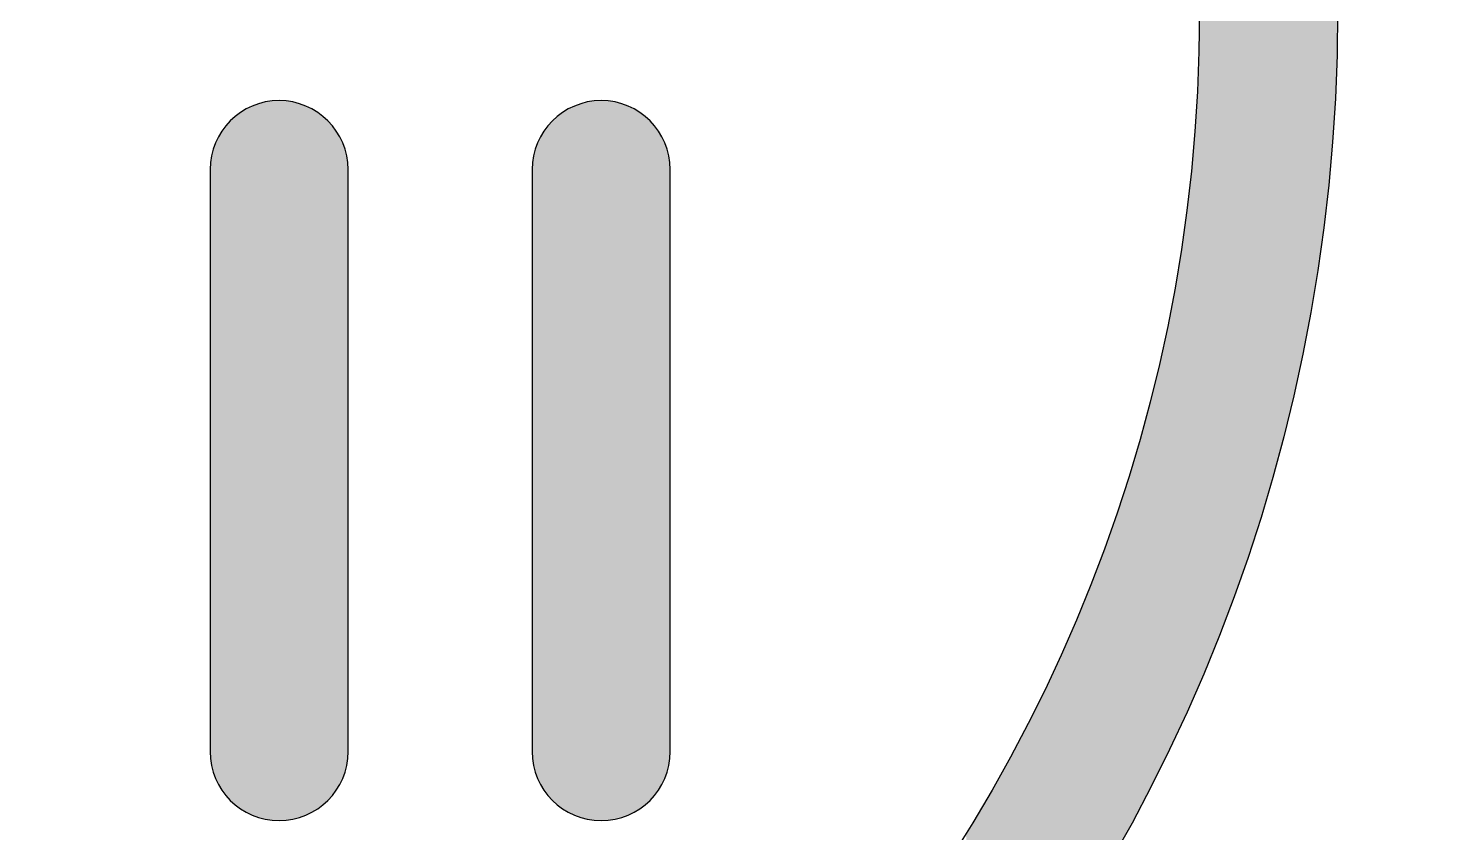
# Model space of a CAD drawing. Extents: x 39521 to 39941, y -9225 to -8631.
# Drawn here: x 39693.109 to 39693.725, y -9078.208 to -9077.859 of the extents above; entities that cross this region are included whole.
import ezdxf

# ---------------------------------------------------------------- set-up
doc = ezdxf.new("R2010")
doc.units = 0
doc.header["$LTSCALE"] = 7
doc.header["$MEASUREMENT"] = 0
doc.layers.add('D', color=2, linetype='CONTINUOUS')
doc.layers.add('DWG', color=7, linetype='CONTINUOUS')

msp = doc.modelspace()

# ---------------------------------------------------------------- linework, layer by layer
at = {"layer": 'D'}
for p, q in [((39693.188, -9077.92041), (39693.188, -9078.17317)), ((39693.248, -9078.17317), (39693.248, -9077.92041)), ((39693.328, -9077.92041), (39693.328, -9078.17317)), ((39693.388, -9078.17317), (39693.388, -9077.92041))]:
    msp.add_line(p, q, dxfattribs=at)
for radius in [0.74, 0.68]:
    msp.add_circle((39692.938, -9077.85149), radius, dxfattribs=at)
for centre, start, end in [((39693.218, -9077.92041), 0, 180), ((39693.358, -9077.92041), 0, 180), ((39693.218, -9078.17317), 180, 0), ((39693.358, -9078.17317), 180, 0)]:
    msp.add_arc(centre, 0.03, start, end, dxfattribs=at)
for points in [[(39693.61905, -9078.14091), (39693.618, -9077.55967), (39693.61905, -9077.56206)], [(39693.618, -9078.14331), (39693.618, -9077.55967), (39693.61905, -9078.14091)], [(39693.62604, -9078.12388), (39693.61905, -9077.56206), (39693.62604, -9077.5791)], [(39693.61905, -9078.14091), (39693.61905, -9077.56206), (39693.62604, -9078.12388)], [(39693.63257, -9078.10676), (39693.62604, -9077.5791), (39693.63257, -9077.59621)], [(39693.62604, -9078.12388), (39693.62604, -9077.5791), (39693.63257, -9078.10676)], [(39693.63865, -9078.08958), (39693.63257, -9077.59621), (39693.63865, -9077.61339)], [(39693.63257, -9078.10676), (39693.63257, -9077.59621), (39693.63865, -9078.08958)], [(39693.64427, -9078.07236), (39693.63865, -9077.61339), (39693.64427, -9077.63062)], [(39693.63865, -9078.08958), (39693.63865, -9077.61339), (39693.64427, -9078.07236)], [(39693.64943, -9078.0551), (39693.64427, -9077.63062), (39693.64943, -9077.64787)], [(39693.64427, -9078.07236), (39693.64427, -9077.63062), (39693.64943, -9078.0551)], [(39693.65415, -9078.03784), (39693.64943, -9077.64787), (39693.65415, -9077.66513)], [(39693.64943, -9078.0551), (39693.64943, -9077.64787), (39693.65415, -9078.03784)], [(39693.65842, -9078.02058), (39693.65415, -9077.66513), (39693.65842, -9077.68239)], [(39693.65415, -9078.03784), (39693.65415, -9077.66513), (39693.65842, -9078.02058)], [(39693.66225, -9078.00334), (39693.65842, -9077.68239), (39693.66225, -9077.69963)], [(39693.65842, -9078.02058), (39693.65842, -9077.68239), (39693.66225, -9078.00334)], [(39693.66564, -9077.98614), (39693.66225, -9077.69963), (39693.66564, -9077.71683)], [(39693.66225, -9078.00334), (39693.66225, -9077.69963), (39693.66564, -9077.98614)], [(39693.66861, -9077.96899), (39693.66564, -9077.71683), (39693.66861, -9077.73398)], [(39693.66564, -9077.98614), (39693.66564, -9077.71683), (39693.66861, -9077.96899)], [(39693.67115, -9077.9519), (39693.66861, -9077.73398), (39693.67115, -9077.75107)], [(39693.66861, -9077.96899), (39693.66861, -9077.73398), (39693.67115, -9077.9519)], [(39693.67328, -9077.93489), (39693.67115, -9077.75107), (39693.67328, -9077.76808)], [(39693.67115, -9077.9519), (39693.67115, -9077.75107), (39693.67328, -9077.93489)], [(39693.675, -9077.91798), (39693.67328, -9077.76808), (39693.675, -9077.78499)], [(39693.67328, -9077.93489), (39693.67328, -9077.76808), (39693.675, -9077.91798)], [(39693.67633, -9077.90117), (39693.675, -9077.78499), (39693.67633, -9077.8018)], [(39693.675, -9077.91798), (39693.675, -9077.78499), (39693.67633, -9077.90117)], [(39693.67726, -9077.88448), (39693.67633, -9077.8018), (39693.67726, -9077.8185)], [(39693.67633, -9077.90117), (39693.67633, -9077.8018), (39693.67726, -9077.88448)], [(39693.67782, -9077.86791), (39693.67726, -9077.8185), (39693.67782, -9077.83506)], [(39693.67726, -9077.88448), (39693.67726, -9077.8185), (39693.67782, -9077.86791)], [(39693.67782, -9077.86791), (39693.67782, -9077.83506), (39693.678, -9077.85149)], [(39693.618, -9078.14331), (39693.61783, -9077.86658), (39693.618, -9077.85149)], [(39693.61783, -9078.14369), (39693.61732, -9077.8818), (39693.61783, -9077.86658)], [(39693.61783, -9078.14369), (39693.61783, -9077.86658), (39693.618, -9078.14331)], [(39693.61732, -9078.14484), (39693.61646, -9077.89714), (39693.61732, -9077.8818)], [(39693.61732, -9078.14484), (39693.61732, -9077.8818), (39693.61783, -9078.14369)], [(39693.20835, -9078.20158), (39693.20765, -9077.89225), (39693.20835, -9077.89201)], [(39693.20904, -9078.2018), (39693.20835, -9077.89201), (39693.20904, -9077.89178)], [(39693.20835, -9078.20158), (39693.20835, -9077.89201), (39693.20904, -9078.2018)], [(39693.20974, -9078.20201), (39693.20904, -9077.89178), (39693.20974, -9077.89157)], [(39693.20904, -9078.2018), (39693.20904, -9077.89178), (39693.20974, -9078.20201)], [(39693.21044, -9078.2022), (39693.20974, -9077.89157), (39693.21044, -9077.89138)], [(39693.20974, -9078.20201), (39693.20974, -9077.89157), (39693.21044, -9078.2022)], [(39693.21114, -9078.20238), (39693.21044, -9077.89138), (39693.21114, -9077.8912)], [(39693.21044, -9078.2022), (39693.21044, -9077.89138), (39693.21114, -9078.20238)], [(39693.21184, -9078.20253), (39693.21114, -9077.8912), (39693.21184, -9077.89105)], [(39693.21114, -9078.20238), (39693.21114, -9077.8912), (39693.21184, -9078.20253)], [(39693.21254, -9078.20267), (39693.21184, -9077.89105), (39693.21254, -9077.89091)], [(39693.21184, -9078.20253), (39693.21184, -9077.89105), (39693.21254, -9078.20267)], [(39693.21323, -9078.20279), (39693.21254, -9077.89091), (39693.21323, -9077.89079)], [(39693.21254, -9078.20267), (39693.21254, -9077.89091), (39693.21323, -9078.20279)], [(39693.21393, -9078.20289), (39693.21323, -9077.89079), (39693.21393, -9077.89069)], [(39693.21323, -9078.20279), (39693.21323, -9077.89079), (39693.21393, -9078.20289)], [(39693.21462, -9078.20298), (39693.21393, -9077.89069), (39693.21462, -9077.8906)], [(39693.21393, -9078.20289), (39693.21393, -9077.89069), (39693.21462, -9078.20298)], [(39693.2153, -9078.20305), (39693.21462, -9077.8906), (39693.2153, -9077.89053)], [(39693.21462, -9078.20298), (39693.21462, -9077.8906), (39693.2153, -9078.20305)], [(39693.21598, -9078.2031), (39693.2153, -9077.89053), (39693.21598, -9077.89048)], [(39693.2153, -9078.20305), (39693.2153, -9077.89053), (39693.21598, -9078.2031)], [(39693.21666, -9078.20314), (39693.21598, -9077.89048), (39693.21666, -9077.89044)], [(39693.21598, -9078.2031), (39693.21598, -9077.89048), (39693.21666, -9078.20314)], [(39693.21733, -9078.20316), (39693.21666, -9077.89044), (39693.21733, -9077.89042)], [(39693.21666, -9078.20314), (39693.21666, -9077.89044), (39693.21733, -9078.20316)], [(39693.218, -9078.20317), (39693.21733, -9077.89042), (39693.218, -9077.89041)], [(39693.21733, -9078.20316), (39693.21733, -9077.89042), (39693.218, -9078.20317)], [(39693.21866, -9078.20316), (39693.218, -9077.89041), (39693.21866, -9077.89042)], [(39693.218, -9078.20317), (39693.218, -9077.89041), (39693.21866, -9078.20316)], [(39693.21934, -9078.20314), (39693.21866, -9077.89042), (39693.21934, -9077.89044)], [(39693.21866, -9078.20316), (39693.21866, -9077.89042), (39693.21934, -9078.20314)], [(39693.22001, -9078.2031), (39693.21934, -9077.89044), (39693.22001, -9077.89048)], [(39693.21934, -9078.20314), (39693.21934, -9077.89044), (39693.22001, -9078.2031)], [(39693.22069, -9078.20305), (39693.22001, -9077.89048), (39693.22069, -9077.89053)], [(39693.22001, -9078.2031), (39693.22001, -9077.89048), (39693.22069, -9078.20305)], [(39693.22138, -9078.20298), (39693.22069, -9077.89053), (39693.22138, -9077.8906)], [(39693.22069, -9078.20305), (39693.22069, -9077.89053), (39693.22138, -9078.20298)], [(39693.22207, -9078.20289), (39693.22138, -9077.8906), (39693.22207, -9077.89069)], [(39693.22138, -9078.20298), (39693.22138, -9077.8906), (39693.22207, -9078.20289)], [(39693.22276, -9078.20279), (39693.22207, -9077.89069), (39693.22276, -9077.89079)], [(39693.22207, -9078.20289), (39693.22207, -9077.89069), (39693.22276, -9078.20279)], [(39693.22346, -9078.20267), (39693.22276, -9077.89079), (39693.22346, -9077.89091)], [(39693.22276, -9078.20279), (39693.22276, -9077.89079), (39693.22346, -9078.20267)], [(39693.22415, -9078.20253), (39693.22346, -9077.89091), (39693.22415, -9077.89105)], [(39693.22346, -9078.20267), (39693.22346, -9077.89091), (39693.22415, -9078.20253)], [(39693.22485, -9078.20238), (39693.22415, -9077.89105), (39693.22485, -9077.8912)], [(39693.22415, -9078.20253), (39693.22415, -9077.89105), (39693.22485, -9078.20238)], [(39693.22555, -9078.2022), (39693.22485, -9077.8912), (39693.22555, -9077.89138)], [(39693.22485, -9078.20238), (39693.22485, -9077.8912), (39693.22555, -9078.2022)], [(39693.22625, -9078.20201), (39693.22555, -9077.89138), (39693.22625, -9077.89157)], [(39693.22555, -9078.2022), (39693.22555, -9077.89138), (39693.22625, -9078.20201)], [(39693.22695, -9078.2018), (39693.22625, -9077.89157), (39693.22695, -9077.89178)], [(39693.22625, -9078.20201), (39693.22625, -9077.89157), (39693.22695, -9078.2018)], [(39693.22765, -9078.20158), (39693.22695, -9077.89178), (39693.22765, -9077.89201)], [(39693.22695, -9078.2018), (39693.22695, -9077.89178), (39693.22765, -9078.20158)], [(39693.22835, -9078.20133), (39693.22765, -9077.89201), (39693.22835, -9077.89225)], [(39693.22765, -9078.20158), (39693.22765, -9077.89201), (39693.22835, -9078.20133)], [(39693.34835, -9078.20158), (39693.34765, -9077.89225), (39693.34835, -9077.89201)], [(39693.34904, -9078.2018), (39693.34835, -9077.89201), (39693.34904, -9077.89178)], [(39693.34835, -9078.20158), (39693.34835, -9077.89201), (39693.34904, -9078.2018)], [(39693.34974, -9078.20201), (39693.34904, -9077.89178), (39693.34974, -9077.89157)], [(39693.34904, -9078.2018), (39693.34904, -9077.89178), (39693.34974, -9078.20201)], [(39693.35044, -9078.2022), (39693.34974, -9077.89157), (39693.35044, -9077.89138)], [(39693.34974, -9078.20201), (39693.34974, -9077.89157), (39693.35044, -9078.2022)], [(39693.35114, -9078.20238), (39693.35044, -9077.89138), (39693.35114, -9077.8912)], [(39693.35044, -9078.2022), (39693.35044, -9077.89138), (39693.35114, -9078.20238)], [(39693.35184, -9078.20253), (39693.35114, -9077.8912), (39693.35184, -9077.89105)], [(39693.35114, -9078.20238), (39693.35114, -9077.8912), (39693.35184, -9078.20253)], [(39693.35254, -9078.20267), (39693.35184, -9077.89105), (39693.35254, -9077.89091)], [(39693.35184, -9078.20253), (39693.35184, -9077.89105), (39693.35254, -9078.20267)], [(39693.35323, -9078.20279), (39693.35254, -9077.89091), (39693.35323, -9077.89079)], [(39693.35254, -9078.20267), (39693.35254, -9077.89091), (39693.35323, -9078.20279)], [(39693.35393, -9078.20289), (39693.35323, -9077.89079), (39693.35393, -9077.89069)], [(39693.35323, -9078.20279), (39693.35323, -9077.89079), (39693.35393, -9078.20289)], [(39693.35462, -9078.20298), (39693.35393, -9077.89069), (39693.35462, -9077.8906)], [(39693.35393, -9078.20289), (39693.35393, -9077.89069), (39693.35462, -9078.20298)], [(39693.3553, -9078.20305), (39693.35462, -9077.8906), (39693.3553, -9077.89053)], [(39693.35462, -9078.20298), (39693.35462, -9077.8906), (39693.3553, -9078.20305)], [(39693.35598, -9078.2031), (39693.3553, -9077.89053), (39693.35598, -9077.89048)], [(39693.3553, -9078.20305), (39693.3553, -9077.89053), (39693.35598, -9078.2031)], [(39693.35666, -9078.20314), (39693.35598, -9077.89048), (39693.35666, -9077.89044)], [(39693.35598, -9078.2031), (39693.35598, -9077.89048), (39693.35666, -9078.20314)], [(39693.35733, -9078.20316), (39693.35666, -9077.89044), (39693.35733, -9077.89042)], [(39693.35666, -9078.20314), (39693.35666, -9077.89044), (39693.35733, -9078.20316)], [(39693.358, -9078.20317), (39693.35733, -9077.89042), (39693.358, -9077.89041)], [(39693.35733, -9078.20316), (39693.35733, -9077.89042), (39693.358, -9078.20317)], [(39693.35866, -9078.20316), (39693.358, -9077.89041), (39693.35866, -9077.89042)], [(39693.358, -9078.20317), (39693.358, -9077.89041), (39693.35866, -9078.20316)], [(39693.35934, -9078.20314), (39693.35866, -9077.89042), (39693.35934, -9077.89044)], [(39693.35866, -9078.20316), (39693.35866, -9077.89042), (39693.35934, -9078.20314)], [(39693.36001, -9078.2031), (39693.35934, -9077.89044), (39693.36001, -9077.89048)], [(39693.35934, -9078.20314), (39693.35934, -9077.89044), (39693.36001, -9078.2031)], [(39693.36069, -9078.20305), (39693.36001, -9077.89048), (39693.36069, -9077.89053)], [(39693.36001, -9078.2031), (39693.36001, -9077.89048), (39693.36069, -9078.20305)], [(39693.36138, -9078.20298), (39693.36069, -9077.89053), (39693.36138, -9077.8906)], [(39693.36069, -9078.20305), (39693.36069, -9077.89053), (39693.36138, -9078.20298)], [(39693.36207, -9078.20289), (39693.36138, -9077.8906), (39693.36207, -9077.89069)], [(39693.36138, -9078.20298), (39693.36138, -9077.8906), (39693.36207, -9078.20289)], [(39693.36276, -9078.20279), (39693.36207, -9077.89069), (39693.36276, -9077.89079)], [(39693.36207, -9078.20289), (39693.36207, -9077.89069), (39693.36276, -9078.20279)], [(39693.36346, -9078.20267), (39693.36276, -9077.89079), (39693.36346, -9077.89091)], [(39693.36276, -9078.20279), (39693.36276, -9077.89079), (39693.36346, -9078.20267)], [(39693.36415, -9078.20253), (39693.36346, -9077.89091), (39693.36415, -9077.89105)], [(39693.36346, -9078.20267), (39693.36346, -9077.89091), (39693.36415, -9078.20253)], [(39693.36485, -9078.20238), (39693.36415, -9077.89105), (39693.36485, -9077.8912)], [(39693.36415, -9078.20253), (39693.36415, -9077.89105), (39693.36485, -9078.20238)], [(39693.36555, -9078.2022), (39693.36485, -9077.8912), (39693.36555, -9077.89138)], [(39693.36485, -9078.20238), (39693.36485, -9077.8912), (39693.36555, -9078.2022)], [(39693.36625, -9078.20201), (39693.36555, -9077.89138), (39693.36625, -9077.89157)], [(39693.36555, -9078.2022), (39693.36555, -9077.89138), (39693.36625, -9078.20201)], [(39693.36695, -9078.2018), (39693.36625, -9077.89157), (39693.36695, -9077.89178)], [(39693.36625, -9078.20201), (39693.36625, -9077.89157), (39693.36695, -9078.2018)], [(39693.36765, -9078.20158), (39693.36695, -9077.89178), (39693.36765, -9077.89201)], [(39693.36695, -9078.2018), (39693.36695, -9077.89178), (39693.36765, -9078.20158)], [(39693.36835, -9078.20133), (39693.36765, -9077.89201), (39693.36835, -9077.89225)], [(39693.36765, -9078.20158), (39693.36765, -9077.89201), (39693.36835, -9078.20133)], [(39693.19791, -9078.19545), (39693.19734, -9077.89866), (39693.19791, -9077.89813)], [(39693.19849, -9078.19597), (39693.19791, -9077.89813), (39693.19849, -9077.89762)], [(39693.19791, -9078.19545), (39693.19791, -9077.89813), (39693.19849, -9078.19597)], [(39693.19909, -9078.19646), (39693.19849, -9077.89762), (39693.19909, -9077.89712)], [(39693.19849, -9078.19597), (39693.19849, -9077.89762), (39693.19909, -9078.19646)], [(39693.1997, -9078.19694), (39693.19909, -9077.89712), (39693.1997, -9077.89664)], [(39693.19909, -9078.19646), (39693.19909, -9077.89712), (39693.1997, -9078.19694)], [(39693.20031, -9078.19741), (39693.1997, -9077.89664), (39693.20031, -9077.89618)], [(39693.1997, -9078.19694), (39693.1997, -9077.89664), (39693.20031, -9078.19741)], [(39693.20094, -9078.19785), (39693.20031, -9077.89618), (39693.20094, -9077.89573)], [(39693.20031, -9078.19741), (39693.20031, -9077.89618), (39693.20094, -9078.19785)], [(39693.20158, -9078.19828), (39693.20094, -9077.89573), (39693.20158, -9077.8953)], [(39693.20094, -9078.19785), (39693.20094, -9077.89573), (39693.20158, -9078.19828)], [(39693.20223, -9078.19869), (39693.20158, -9077.8953), (39693.20223, -9077.89489)], [(39693.20158, -9078.19828), (39693.20158, -9077.8953), (39693.20223, -9078.19869)], [(39693.20288, -9078.19909), (39693.20223, -9077.89489), (39693.20288, -9077.8945)], [(39693.20223, -9078.19869), (39693.20223, -9077.89489), (39693.20288, -9078.19909)], [(39693.20355, -9078.19946), (39693.20288, -9077.8945), (39693.20355, -9077.89412)], [(39693.20288, -9078.19909), (39693.20288, -9077.8945), (39693.20355, -9078.19946)], [(39693.20422, -9078.19982), (39693.20355, -9077.89412), (39693.20422, -9077.89376)], [(39693.20355, -9078.19946), (39693.20355, -9077.89412), (39693.20422, -9078.19982)], [(39693.2049, -9078.20016), (39693.20422, -9077.89376), (39693.2049, -9077.89342)], [(39693.20422, -9078.19982), (39693.20422, -9077.89376), (39693.2049, -9078.20016)], [(39693.20558, -9078.20048), (39693.2049, -9077.89342), (39693.20558, -9077.8931)], [(39693.2049, -9078.20016), (39693.2049, -9077.89342), (39693.20558, -9078.20048)], [(39693.20626, -9078.20078), (39693.20558, -9077.8931), (39693.20626, -9077.8928)], [(39693.20558, -9078.20048), (39693.20558, -9077.8931), (39693.20626, -9078.20078)], [(39693.20695, -9078.20106), (39693.20626, -9077.8928), (39693.20695, -9077.89252)], [(39693.20626, -9078.20078), (39693.20626, -9077.8928), (39693.20695, -9078.20106)], [(39693.20765, -9078.20133), (39693.20695, -9077.89252), (39693.20765, -9077.89225)], [(39693.20695, -9078.20106), (39693.20695, -9077.89252), (39693.20765, -9078.20133)], [(39693.20765, -9078.20133), (39693.20765, -9077.89225), (39693.20835, -9078.20158)], [(39693.22904, -9078.20106), (39693.22835, -9077.89225), (39693.22904, -9077.89252)], [(39693.22835, -9078.20133), (39693.22835, -9077.89225), (39693.22904, -9078.20106)], [(39693.22973, -9078.20078), (39693.22904, -9077.89252), (39693.22973, -9077.8928)], [(39693.22904, -9078.20106), (39693.22904, -9077.89252), (39693.22973, -9078.20078)], [(39693.23042, -9078.20048), (39693.22973, -9077.8928), (39693.23042, -9077.8931)], [(39693.22973, -9078.20078), (39693.22973, -9077.8928), (39693.23042, -9078.20048)], [(39693.2311, -9078.20016), (39693.23042, -9077.8931), (39693.2311, -9077.89342)], [(39693.23042, -9078.20048), (39693.23042, -9077.8931), (39693.2311, -9078.20016)], [(39693.23178, -9078.19982), (39693.2311, -9077.89342), (39693.23178, -9077.89376)], [(39693.2311, -9078.20016), (39693.2311, -9077.89342), (39693.23178, -9078.19982)], [(39693.23245, -9078.19946), (39693.23178, -9077.89376), (39693.23245, -9077.89412)], [(39693.23178, -9078.19982), (39693.23178, -9077.89376), (39693.23245, -9078.19946)], [(39693.23311, -9078.19909), (39693.23245, -9077.89412), (39693.23311, -9077.8945)], [(39693.23245, -9078.19946), (39693.23245, -9077.89412), (39693.23311, -9078.19909)], [(39693.23377, -9078.19869), (39693.23311, -9077.8945), (39693.23377, -9077.89489)], [(39693.23311, -9078.19909), (39693.23311, -9077.8945), (39693.23377, -9078.19869)], [(39693.23441, -9078.19828), (39693.23377, -9077.89489), (39693.23441, -9077.8953)], [(39693.23377, -9078.19869), (39693.23377, -9077.89489), (39693.23441, -9078.19828)], [(39693.23505, -9078.19785), (39693.23441, -9077.8953), (39693.23505, -9077.89573)], [(39693.23441, -9078.19828), (39693.23441, -9077.8953), (39693.23505, -9078.19785)], [(39693.23568, -9078.19741), (39693.23505, -9077.89573), (39693.23568, -9077.89618)], [(39693.23505, -9078.19785), (39693.23505, -9077.89573), (39693.23568, -9078.19741)], [(39693.2363, -9078.19694), (39693.23568, -9077.89618), (39693.2363, -9077.89664)], [(39693.23568, -9078.19741), (39693.23568, -9077.89618), (39693.2363, -9078.19694)], [(39693.23691, -9078.19646), (39693.2363, -9077.89664), (39693.23691, -9077.89712)], [(39693.2363, -9078.19694), (39693.2363, -9077.89664), (39693.23691, -9078.19646)], [(39693.2375, -9078.19597), (39693.23691, -9077.89712), (39693.2375, -9077.89762)], [(39693.23691, -9078.19646), (39693.23691, -9077.89712), (39693.2375, -9078.19597)], [(39693.23808, -9078.19545), (39693.2375, -9077.89762), (39693.23808, -9077.89813)], [(39693.2375, -9078.19597), (39693.2375, -9077.89762), (39693.23808, -9078.19545)], [(39693.23865, -9078.19493), (39693.23808, -9077.89813), (39693.23865, -9077.89866)], [(39693.23808, -9078.19545), (39693.23808, -9077.89813), (39693.23865, -9078.19493)], [(39693.33791, -9078.19545), (39693.33734, -9077.89866), (39693.33791, -9077.89813)], [(39693.33849, -9078.19597), (39693.33791, -9077.89813), (39693.33849, -9077.89762)], [(39693.33791, -9078.19545), (39693.33791, -9077.89813), (39693.33849, -9078.19597)], [(39693.33909, -9078.19646), (39693.33849, -9077.89762), (39693.33909, -9077.89712)], [(39693.33849, -9078.19597), (39693.33849, -9077.89762), (39693.33909, -9078.19646)], [(39693.3397, -9078.19694), (39693.33909, -9077.89712), (39693.3397, -9077.89664)], [(39693.33909, -9078.19646), (39693.33909, -9077.89712), (39693.3397, -9078.19694)], [(39693.34031, -9078.19741), (39693.3397, -9077.89664), (39693.34031, -9077.89618)], [(39693.3397, -9078.19694), (39693.3397, -9077.89664), (39693.34031, -9078.19741)], [(39693.34094, -9078.19785), (39693.34031, -9077.89618), (39693.34094, -9077.89573)], [(39693.34031, -9078.19741), (39693.34031, -9077.89618), (39693.34094, -9078.19785)], [(39693.34158, -9078.19828), (39693.34094, -9077.89573), (39693.34158, -9077.8953)], [(39693.34094, -9078.19785), (39693.34094, -9077.89573), (39693.34158, -9078.19828)], [(39693.34223, -9078.19869), (39693.34158, -9077.8953), (39693.34223, -9077.89489)], [(39693.34158, -9078.19828), (39693.34158, -9077.8953), (39693.34223, -9078.19869)], [(39693.34288, -9078.19909), (39693.34223, -9077.89489), (39693.34288, -9077.8945)], [(39693.34223, -9078.19869), (39693.34223, -9077.89489), (39693.34288, -9078.19909)], [(39693.34355, -9078.19946), (39693.34288, -9077.8945), (39693.34355, -9077.89412)], [(39693.34288, -9078.19909), (39693.34288, -9077.8945), (39693.34355, -9078.19946)], [(39693.34422, -9078.19982), (39693.34355, -9077.89412), (39693.34422, -9077.89376)], [(39693.34355, -9078.19946), (39693.34355, -9077.89412), (39693.34422, -9078.19982)], [(39693.3449, -9078.20016), (39693.34422, -9077.89376), (39693.3449, -9077.89342)], [(39693.34422, -9078.19982), (39693.34422, -9077.89376), (39693.3449, -9078.20016)], [(39693.34558, -9078.20048), (39693.3449, -9077.89342), (39693.34558, -9077.8931)], [(39693.3449, -9078.20016), (39693.3449, -9077.89342), (39693.34558, -9078.20048)], [(39693.34626, -9078.20078), (39693.34558, -9077.8931), (39693.34626, -9077.8928)], [(39693.34558, -9078.20048), (39693.34558, -9077.8931), (39693.34626, -9078.20078)], [(39693.34695, -9078.20106), (39693.34626, -9077.8928), (39693.34695, -9077.89252)], [(39693.34626, -9078.20078), (39693.34626, -9077.8928), (39693.34695, -9078.20106)], [(39693.34765, -9078.20133), (39693.34695, -9077.89252), (39693.34765, -9077.89225)], [(39693.34695, -9078.20106), (39693.34695, -9077.89252), (39693.34765, -9078.20133)], [(39693.34765, -9078.20133), (39693.34765, -9077.89225), (39693.34835, -9078.20158)], [(39693.36904, -9078.20106), (39693.36835, -9077.89225), (39693.36904, -9077.89252)], [(39693.36835, -9078.20133), (39693.36835, -9077.89225), (39693.36904, -9078.20106)], [(39693.36973, -9078.20078), (39693.36904, -9077.89252), (39693.36973, -9077.8928)], [(39693.36904, -9078.20106), (39693.36904, -9077.89252), (39693.36973, -9078.20078)], [(39693.37042, -9078.20048), (39693.36973, -9077.8928), (39693.37042, -9077.8931)], [(39693.36973, -9078.20078), (39693.36973, -9077.8928), (39693.37042, -9078.20048)], [(39693.3711, -9078.20016), (39693.37042, -9077.8931), (39693.3711, -9077.89342)], [(39693.37042, -9078.20048), (39693.37042, -9077.8931), (39693.3711, -9078.20016)], [(39693.37178, -9078.19982), (39693.3711, -9077.89342), (39693.37178, -9077.89376)], [(39693.3711, -9078.20016), (39693.3711, -9077.89342), (39693.37178, -9078.19982)], [(39693.37245, -9078.19946), (39693.37178, -9077.89376), (39693.37245, -9077.89412)], [(39693.37178, -9078.19982), (39693.37178, -9077.89376), (39693.37245, -9078.19946)], [(39693.37311, -9078.19909), (39693.37245, -9077.89412), (39693.37311, -9077.8945)], [(39693.37245, -9078.19946), (39693.37245, -9077.89412), (39693.37311, -9078.19909)], [(39693.37377, -9078.19869), (39693.37311, -9077.8945), (39693.37377, -9077.89489)], [(39693.37311, -9078.19909), (39693.37311, -9077.8945), (39693.37377, -9078.19869)], [(39693.37441, -9078.19828), (39693.37377, -9077.89489), (39693.37441, -9077.8953)], [(39693.37377, -9078.19869), (39693.37377, -9077.89489), (39693.37441, -9078.19828)], [(39693.37505, -9078.19785), (39693.37441, -9077.8953), (39693.37505, -9077.89573)], [(39693.37441, -9078.19828), (39693.37441, -9077.8953), (39693.37505, -9078.19785)], [(39693.37568, -9078.19741), (39693.37505, -9077.89573), (39693.37568, -9077.89618)], [(39693.37505, -9078.19785), (39693.37505, -9077.89573), (39693.37568, -9078.19741)], [(39693.3763, -9078.19694), (39693.37568, -9077.89618), (39693.3763, -9077.89664)], [(39693.37568, -9078.19741), (39693.37568, -9077.89618), (39693.3763, -9078.19694)], [(39693.37691, -9078.19646), (39693.3763, -9077.89664), (39693.37691, -9077.89712)], [(39693.3763, -9078.19694), (39693.3763, -9077.89664), (39693.37691, -9078.19646)], [(39693.3775, -9078.19597), (39693.37691, -9077.89712), (39693.3775, -9077.89762)], [(39693.37691, -9078.19646), (39693.37691, -9077.89712), (39693.3775, -9078.19597)], [(39693.37808, -9078.19545), (39693.3775, -9077.89762), (39693.37808, -9077.89813)], [(39693.3775, -9078.19597), (39693.3775, -9077.89762), (39693.37808, -9078.19545)], [(39693.37865, -9078.19493), (39693.37808, -9077.89813), (39693.37865, -9077.89866)], [(39693.37808, -9078.19545), (39693.37808, -9077.89813), (39693.37865, -9078.19493)], [(39693.61646, -9078.14679), (39693.61525, -9077.91259), (39693.61646, -9077.89714)], [(39693.61646, -9078.14679), (39693.61646, -9077.89714), (39693.61732, -9078.14484)], [(39693.19289, -9078.18959), (39693.19248, -9077.90464), (39693.19289, -9077.90399)], [(39693.19332, -9078.19023), (39693.19289, -9077.90399), (39693.19332, -9077.90336)], [(39693.19289, -9078.18959), (39693.19289, -9077.90399), (39693.19332, -9078.19023)], [(39693.19376, -9078.19085), (39693.19332, -9077.90336), (39693.19376, -9077.90273)], [(39693.19332, -9078.19023), (39693.19332, -9077.90336), (39693.19376, -9078.19085)], [(39693.19423, -9078.19147), (39693.19376, -9077.90273), (39693.19423, -9077.90211)], [(39693.19376, -9078.19085), (39693.19376, -9077.90273), (39693.19423, -9078.19147)], [(39693.19471, -9078.19208), (39693.19423, -9077.90211), (39693.19471, -9077.9015)], [(39693.19423, -9078.19147), (39693.19423, -9077.90211), (39693.19471, -9078.19208)], [(39693.1952, -9078.19268), (39693.19471, -9077.9015), (39693.1952, -9077.90091)], [(39693.19471, -9078.19208), (39693.19471, -9077.9015), (39693.1952, -9078.19268)], [(39693.19572, -9078.19326), (39693.1952, -9077.90091), (39693.19572, -9077.90032)], [(39693.1952, -9078.19268), (39693.1952, -9077.90091), (39693.19572, -9078.19326)], [(39693.19624, -9078.19383), (39693.19572, -9077.90032), (39693.19624, -9077.89975)], [(39693.19572, -9078.19326), (39693.19572, -9077.90032), (39693.19624, -9078.19383)], [(39693.19678, -9078.19438), (39693.19624, -9077.89975), (39693.19678, -9077.8992)], [(39693.19624, -9078.19383), (39693.19624, -9077.89975), (39693.19678, -9078.19438)], [(39693.19734, -9078.19493), (39693.19678, -9077.8992), (39693.19734, -9077.89866)], [(39693.19678, -9078.19438), (39693.19678, -9077.8992), (39693.19734, -9078.19493)], [(39693.19734, -9078.19493), (39693.19734, -9077.89866), (39693.19791, -9078.19545)], [(39693.23921, -9078.19438), (39693.23865, -9077.89866), (39693.23921, -9077.8992)], [(39693.23865, -9078.19493), (39693.23865, -9077.89866), (39693.23921, -9078.19438)], [(39693.23975, -9078.19383), (39693.23921, -9077.8992), (39693.23975, -9077.89975)], [(39693.23921, -9078.19438), (39693.23921, -9077.8992), (39693.23975, -9078.19383)], [(39693.24028, -9078.19326), (39693.23975, -9077.89975), (39693.24028, -9077.90032)], [(39693.23975, -9078.19383), (39693.23975, -9077.89975), (39693.24028, -9078.19326)], [(39693.24079, -9078.19268), (39693.24028, -9077.90032), (39693.24079, -9077.90091)], [(39693.24028, -9078.19326), (39693.24028, -9077.90032), (39693.24079, -9078.19268)], [(39693.24129, -9078.19208), (39693.24079, -9077.90091), (39693.24129, -9077.9015)], [(39693.24079, -9078.19268), (39693.24079, -9077.90091), (39693.24129, -9078.19208)], [(39693.24177, -9078.19147), (39693.24129, -9077.9015), (39693.24177, -9077.90211)], [(39693.24129, -9078.19208), (39693.24129, -9077.9015), (39693.24177, -9078.19147)], [(39693.24223, -9078.19085), (39693.24177, -9077.90211), (39693.24223, -9077.90273)], [(39693.24177, -9078.19147), (39693.24177, -9077.90211), (39693.24223, -9078.19085)], [(39693.24268, -9078.19023), (39693.24223, -9077.90273), (39693.24268, -9077.90336)], [(39693.24223, -9078.19085), (39693.24223, -9077.90273), (39693.24268, -9078.19023)], [(39693.24311, -9078.18959), (39693.24268, -9077.90336), (39693.24311, -9077.90399)], [(39693.24268, -9078.19023), (39693.24268, -9077.90336), (39693.24311, -9078.18959)], [(39693.24352, -9078.18894), (39693.24311, -9077.90399), (39693.24352, -9077.90464)], [(39693.24311, -9078.18959), (39693.24311, -9077.90399), (39693.24352, -9078.18894)], [(39693.33289, -9078.18959), (39693.33248, -9077.90464), (39693.33289, -9077.90399)], [(39693.33332, -9078.19023), (39693.33289, -9077.90399), (39693.33332, -9077.90336)], [(39693.33289, -9078.18959), (39693.33289, -9077.90399), (39693.33332, -9078.19023)], [(39693.33376, -9078.19085), (39693.33332, -9077.90336), (39693.33376, -9077.90273)], [(39693.33332, -9078.19023), (39693.33332, -9077.90336), (39693.33376, -9078.19085)], [(39693.33423, -9078.19147), (39693.33376, -9077.90273), (39693.33423, -9077.90211)], [(39693.33376, -9078.19085), (39693.33376, -9077.90273), (39693.33423, -9078.19147)], [(39693.33471, -9078.19208), (39693.33423, -9077.90211), (39693.33471, -9077.9015)], [(39693.33423, -9078.19147), (39693.33423, -9077.90211), (39693.33471, -9078.19208)], [(39693.3352, -9078.19268), (39693.33471, -9077.9015), (39693.3352, -9077.90091)], [(39693.33471, -9078.19208), (39693.33471, -9077.9015), (39693.3352, -9078.19268)], [(39693.33572, -9078.19326), (39693.3352, -9077.90091), (39693.33572, -9077.90032)], [(39693.3352, -9078.19268), (39693.3352, -9077.90091), (39693.33572, -9078.19326)], [(39693.33624, -9078.19383), (39693.33572, -9077.90032), (39693.33624, -9077.89975)], [(39693.33572, -9078.19326), (39693.33572, -9077.90032), (39693.33624, -9078.19383)], [(39693.33678, -9078.19438), (39693.33624, -9077.89975), (39693.33678, -9077.8992)], [(39693.33624, -9078.19383), (39693.33624, -9077.89975), (39693.33678, -9078.19438)], [(39693.33734, -9078.19493), (39693.33678, -9077.8992), (39693.33734, -9077.89866)], [(39693.33678, -9078.19438), (39693.33678, -9077.8992), (39693.33734, -9078.19493)], [(39693.33734, -9078.19493), (39693.33734, -9077.89866), (39693.33791, -9078.19545)], [(39693.37921, -9078.19438), (39693.37865, -9077.89866), (39693.37921, -9077.8992)], [(39693.37865, -9078.19493), (39693.37865, -9077.89866), (39693.37921, -9078.19438)], [(39693.37975, -9078.19383), (39693.37921, -9077.8992), (39693.37975, -9077.89975)], [(39693.37921, -9078.19438), (39693.37921, -9077.8992), (39693.37975, -9078.19383)], [(39693.38028, -9078.19326), (39693.37975, -9077.89975), (39693.38028, -9077.90032)], [(39693.37975, -9078.19383), (39693.37975, -9077.89975), (39693.38028, -9078.19326)], [(39693.38079, -9078.19268), (39693.38028, -9077.90032), (39693.38079, -9077.90091)], [(39693.38028, -9078.19326), (39693.38028, -9077.90032), (39693.38079, -9078.19268)], [(39693.38129, -9078.19208), (39693.38079, -9077.90091), (39693.38129, -9077.9015)], [(39693.38079, -9078.19268), (39693.38079, -9077.90091), (39693.38129, -9078.19208)], [(39693.38177, -9078.19147), (39693.38129, -9077.9015), (39693.38177, -9077.90211)], [(39693.38129, -9078.19208), (39693.38129, -9077.9015), (39693.38177, -9078.19147)], [(39693.38223, -9078.19085), (39693.38177, -9077.90211), (39693.38223, -9077.90273)], [(39693.38177, -9078.19147), (39693.38177, -9077.90211), (39693.38223, -9078.19085)], [(39693.38268, -9078.19023), (39693.38223, -9077.90273), (39693.38268, -9077.90336)], [(39693.38223, -9078.19085), (39693.38223, -9077.90273), (39693.38268, -9078.19023)], [(39693.38311, -9078.18959), (39693.38268, -9077.90336), (39693.38311, -9077.90399)], [(39693.38268, -9078.19023), (39693.38268, -9077.90336), (39693.38311, -9078.18959)], [(39693.38352, -9078.18894), (39693.38311, -9077.90399), (39693.38352, -9077.90464)], [(39693.38311, -9078.18959), (39693.38311, -9077.90399), (39693.38352, -9078.18894)], [(39693.18984, -9078.18352), (39693.18959, -9077.91076), (39693.18984, -9077.91006)], [(39693.1901, -9078.18421), (39693.18984, -9077.91006), (39693.1901, -9077.90937)], [(39693.18984, -9078.18352), (39693.18984, -9077.91006), (39693.1901, -9078.18421)], [(39693.19039, -9078.1849), (39693.1901, -9077.90937), (39693.19039, -9077.90868)], [(39693.1901, -9078.18421), (39693.1901, -9077.90937), (39693.19039, -9078.1849)], [(39693.19069, -9078.18559), (39693.19039, -9077.90868), (39693.19069, -9077.90799)], [(39693.19039, -9078.1849), (39693.19039, -9077.90868), (39693.19069, -9078.18559)], [(39693.19101, -9078.18627), (39693.19069, -9077.90799), (39693.19101, -9077.90731)], [(39693.19069, -9078.18559), (39693.19069, -9077.90799), (39693.19101, -9078.18627)], [(39693.19135, -9078.18695), (39693.19101, -9077.90731), (39693.19135, -9077.90663)], [(39693.19101, -9078.18627), (39693.19101, -9077.90731), (39693.19135, -9078.18695)], [(39693.19171, -9078.18762), (39693.19135, -9077.90663), (39693.19171, -9077.90596)], [(39693.19135, -9078.18695), (39693.19135, -9077.90663), (39693.19171, -9078.18762)], [(39693.19208, -9078.18828), (39693.19171, -9077.90596), (39693.19208, -9077.9053)], [(39693.19171, -9078.18762), (39693.19171, -9077.90596), (39693.19208, -9078.18828)], [(39693.19248, -9078.18894), (39693.19208, -9077.9053), (39693.19248, -9077.90464)], [(39693.19208, -9078.18828), (39693.19208, -9077.9053), (39693.19248, -9078.18894)], [(39693.19248, -9078.18894), (39693.19248, -9077.90464), (39693.19289, -9078.18959)], [(39693.24391, -9078.18828), (39693.24352, -9077.90464), (39693.24391, -9077.9053)], [(39693.24352, -9078.18894), (39693.24352, -9077.90464), (39693.24391, -9078.18828)], [(39693.24429, -9078.18762), (39693.24391, -9077.9053), (39693.24429, -9077.90596)], [(39693.24391, -9078.18828), (39693.24391, -9077.9053), (39693.24429, -9078.18762)], [(39693.24465, -9078.18695), (39693.24429, -9077.90596), (39693.24465, -9077.90663)], [(39693.24429, -9078.18762), (39693.24429, -9077.90596), (39693.24465, -9078.18695)], [(39693.24499, -9078.18627), (39693.24465, -9077.90663), (39693.24499, -9077.90731)], [(39693.24465, -9078.18695), (39693.24465, -9077.90663), (39693.24499, -9078.18627)], [(39693.24531, -9078.18559), (39693.24499, -9077.90731), (39693.24531, -9077.90799)], [(39693.24499, -9078.18627), (39693.24499, -9077.90731), (39693.24531, -9078.18559)], [(39693.24561, -9078.1849), (39693.24531, -9077.90799), (39693.24561, -9077.90868)], [(39693.24531, -9078.18559), (39693.24531, -9077.90799), (39693.24561, -9078.1849)], [(39693.24589, -9078.18421), (39693.24561, -9077.90868), (39693.24589, -9077.90937)], [(39693.24561, -9078.1849), (39693.24561, -9077.90868), (39693.24589, -9078.18421)], [(39693.24616, -9078.18352), (39693.24589, -9077.90937), (39693.24616, -9077.91006)], [(39693.24589, -9078.18421), (39693.24589, -9077.90937), (39693.24616, -9078.18352)], [(39693.2464, -9078.18282), (39693.24616, -9077.91006), (39693.2464, -9077.91076)], [(39693.24616, -9078.18352), (39693.24616, -9077.91006), (39693.2464, -9078.18282)], [(39693.32984, -9078.18352), (39693.32959, -9077.91076), (39693.32984, -9077.91006)], [(39693.3301, -9078.18421), (39693.32984, -9077.91006), (39693.3301, -9077.90937)], [(39693.32984, -9078.18352), (39693.32984, -9077.91006), (39693.3301, -9078.18421)], [(39693.33039, -9078.1849), (39693.3301, -9077.90937), (39693.33039, -9077.90868)], [(39693.3301, -9078.18421), (39693.3301, -9077.90937), (39693.33039, -9078.1849)], [(39693.33069, -9078.18559), (39693.33039, -9077.90868), (39693.33069, -9077.90799)], [(39693.33039, -9078.1849), (39693.33039, -9077.90868), (39693.33069, -9078.18559)], [(39693.33101, -9078.18627), (39693.33069, -9077.90799), (39693.33101, -9077.90731)], [(39693.33069, -9078.18559), (39693.33069, -9077.90799), (39693.33101, -9078.18627)], [(39693.33135, -9078.18695), (39693.33101, -9077.90731), (39693.33135, -9077.90663)], [(39693.33101, -9078.18627), (39693.33101, -9077.90731), (39693.33135, -9078.18695)], [(39693.33171, -9078.18762), (39693.33135, -9077.90663), (39693.33171, -9077.90596)], [(39693.33135, -9078.18695), (39693.33135, -9077.90663), (39693.33171, -9078.18762)], [(39693.33208, -9078.18828), (39693.33171, -9077.90596), (39693.33208, -9077.9053)], [(39693.33171, -9078.18762), (39693.33171, -9077.90596), (39693.33208, -9078.18828)], [(39693.33248, -9078.18894), (39693.33208, -9077.9053), (39693.33248, -9077.90464)], [(39693.33208, -9078.18828), (39693.33208, -9077.9053), (39693.33248, -9078.18894)], [(39693.33248, -9078.18894), (39693.33248, -9077.90464), (39693.33289, -9078.18959)], [(39693.38391, -9078.18828), (39693.38352, -9077.90464), (39693.38391, -9077.9053)], [(39693.38352, -9078.18894), (39693.38352, -9077.90464), (39693.38391, -9078.18828)], [(39693.38429, -9078.18762), (39693.38391, -9077.9053), (39693.38429, -9077.90596)], [(39693.38391, -9078.18828), (39693.38391, -9077.9053), (39693.38429, -9078.18762)], [(39693.38465, -9078.18695), (39693.38429, -9077.90596), (39693.38465, -9077.90663)], [(39693.38429, -9078.18762), (39693.38429, -9077.90596), (39693.38465, -9078.18695)], [(39693.38499, -9078.18627), (39693.38465, -9077.90663), (39693.38499, -9077.90731)], [(39693.38465, -9078.18695), (39693.38465, -9077.90663), (39693.38499, -9078.18627)], [(39693.38531, -9078.18559), (39693.38499, -9077.90731), (39693.38531, -9077.90799)], [(39693.38499, -9078.18627), (39693.38499, -9077.90731), (39693.38531, -9078.18559)], [(39693.38561, -9078.1849), (39693.38531, -9077.90799), (39693.38561, -9077.90868)], [(39693.38531, -9078.18559), (39693.38531, -9077.90799), (39693.38561, -9078.1849)], [(39693.38589, -9078.18421), (39693.38561, -9077.90868), (39693.38589, -9077.90937)], [(39693.38561, -9078.1849), (39693.38561, -9077.90868), (39693.38589, -9078.18421)], [(39693.38616, -9078.18352), (39693.38589, -9077.90937), (39693.38616, -9077.91006)], [(39693.38589, -9078.18421), (39693.38589, -9077.90937), (39693.38616, -9078.18352)], [(39693.3864, -9078.18282), (39693.38616, -9077.91006), (39693.3864, -9077.91076)], [(39693.38616, -9078.18352), (39693.38616, -9077.91006), (39693.3864, -9078.18282)], [(39693.18828, -9078.17724), (39693.18819, -9077.91703), (39693.18828, -9077.91634)], [(39693.18838, -9078.17793), (39693.18828, -9077.91634), (39693.18838, -9077.91565)], [(39693.18828, -9078.17724), (39693.18828, -9077.91634), (39693.18838, -9078.17793)], [(39693.1885, -9078.17863), (39693.18838, -9077.91565), (39693.1885, -9077.91495)], [(39693.18838, -9078.17793), (39693.18838, -9077.91565), (39693.1885, -9078.17863)], [(39693.18864, -9078.17933), (39693.1885, -9077.91495), (39693.18864, -9077.91425)], [(39693.1885, -9078.17863), (39693.1885, -9077.91495), (39693.18864, -9078.17933)], [(39693.18879, -9078.18003), (39693.18864, -9077.91425), (39693.18879, -9077.91356)], [(39693.18864, -9078.17933), (39693.18864, -9077.91425), (39693.18879, -9078.18003)], [(39693.18896, -9078.18073), (39693.18879, -9077.91356), (39693.18896, -9077.91286)], [(39693.18879, -9078.18003), (39693.18879, -9077.91356), (39693.18896, -9078.18073)], [(39693.18916, -9078.18143), (39693.18896, -9077.91286), (39693.18916, -9077.91216)], [(39693.18896, -9078.18073), (39693.18896, -9077.91286), (39693.18916, -9078.18143)], [(39693.18937, -9078.18213), (39693.18916, -9077.91216), (39693.18937, -9077.91146)], [(39693.18916, -9078.18143), (39693.18916, -9077.91216), (39693.18937, -9078.18213)], [(39693.18959, -9078.18282), (39693.18937, -9077.91146), (39693.18959, -9077.91076)], [(39693.18937, -9078.18213), (39693.18937, -9077.91146), (39693.18959, -9078.18282)], [(39693.18959, -9078.18282), (39693.18959, -9077.91076), (39693.18984, -9078.18352)], [(39693.24663, -9078.18213), (39693.2464, -9077.91076), (39693.24663, -9077.91146)], [(39693.2464, -9078.18282), (39693.2464, -9077.91076), (39693.24663, -9078.18213)], [(39693.24684, -9078.18143), (39693.24663, -9077.91146), (39693.24684, -9077.91216)], [(39693.24663, -9078.18213), (39693.24663, -9077.91146), (39693.24684, -9078.18143)], [(39693.24703, -9078.18073), (39693.24684, -9077.91216), (39693.24703, -9077.91286)], [(39693.24684, -9078.18143), (39693.24684, -9077.91216), (39693.24703, -9078.18073)], [(39693.2472, -9078.18003), (39693.24703, -9077.91286), (39693.2472, -9077.91356)], [(39693.24703, -9078.18073), (39693.24703, -9077.91286), (39693.2472, -9078.18003)], [(39693.24736, -9078.17933), (39693.2472, -9077.91356), (39693.24736, -9077.91425)], [(39693.2472, -9078.18003), (39693.2472, -9077.91356), (39693.24736, -9078.17933)], [(39693.2475, -9078.17863), (39693.24736, -9077.91425), (39693.2475, -9077.91495)], [(39693.24736, -9078.17933), (39693.24736, -9077.91425), (39693.2475, -9078.17863)], [(39693.24762, -9078.17793), (39693.2475, -9077.91495), (39693.24762, -9077.91565)], [(39693.2475, -9078.17863), (39693.2475, -9077.91495), (39693.24762, -9078.17793)], [(39693.24772, -9078.17724), (39693.24762, -9077.91565), (39693.24772, -9077.91634)], [(39693.24762, -9078.17793), (39693.24762, -9077.91565), (39693.24772, -9078.17724)], [(39693.24781, -9078.17655), (39693.24772, -9077.91634), (39693.24781, -9077.91703)], [(39693.24772, -9078.17724), (39693.24772, -9077.91634), (39693.24781, -9078.17655)], [(39693.32828, -9078.17724), (39693.32819, -9077.91703), (39693.32828, -9077.91634)], [(39693.32838, -9078.17793), (39693.32828, -9077.91634), (39693.32838, -9077.91565)], [(39693.32828, -9078.17724), (39693.32828, -9077.91634), (39693.32838, -9078.17793)], [(39693.3285, -9078.17863), (39693.32838, -9077.91565), (39693.3285, -9077.91495)], [(39693.32838, -9078.17793), (39693.32838, -9077.91565), (39693.3285, -9078.17863)], [(39693.32864, -9078.17933), (39693.3285, -9077.91495), (39693.32864, -9077.91425)], [(39693.3285, -9078.17863), (39693.3285, -9077.91495), (39693.32864, -9078.17933)], [(39693.32879, -9078.18003), (39693.32864, -9077.91425), (39693.32879, -9077.91356)], [(39693.32864, -9078.17933), (39693.32864, -9077.91425), (39693.32879, -9078.18003)], [(39693.32896, -9078.18073), (39693.32879, -9077.91356), (39693.32896, -9077.91286)], [(39693.32879, -9078.18003), (39693.32879, -9077.91356), (39693.32896, -9078.18073)], [(39693.32916, -9078.18143), (39693.32896, -9077.91286), (39693.32916, -9077.91216)], [(39693.32896, -9078.18073), (39693.32896, -9077.91286), (39693.32916, -9078.18143)], [(39693.32937, -9078.18213), (39693.32916, -9077.91216), (39693.32937, -9077.91146)], [(39693.32916, -9078.18143), (39693.32916, -9077.91216), (39693.32937, -9078.18213)], [(39693.32959, -9078.18282), (39693.32937, -9077.91146), (39693.32959, -9077.91076)], [(39693.32937, -9078.18213), (39693.32937, -9077.91146), (39693.32959, -9078.18282)], [(39693.32959, -9078.18282), (39693.32959, -9077.91076), (39693.32984, -9078.18352)], [(39693.38663, -9078.18213), (39693.3864, -9077.91076), (39693.38663, -9077.91146)], [(39693.3864, -9078.18282), (39693.3864, -9077.91076), (39693.38663, -9078.18213)], [(39693.38684, -9078.18143), (39693.38663, -9077.91146), (39693.38684, -9077.91216)], [(39693.38663, -9078.18213), (39693.38663, -9077.91146), (39693.38684, -9078.18143)], [(39693.38703, -9078.18073), (39693.38684, -9077.91216), (39693.38703, -9077.91286)], [(39693.38684, -9078.18143), (39693.38684, -9077.91216), (39693.38703, -9078.18073)], [(39693.3872, -9078.18003), (39693.38703, -9077.91286), (39693.3872, -9077.91356)], [(39693.38703, -9078.18073), (39693.38703, -9077.91286), (39693.3872, -9078.18003)], [(39693.38736, -9078.17933), (39693.3872, -9077.91356), (39693.38736, -9077.91425)], [(39693.3872, -9078.18003), (39693.3872, -9077.91356), (39693.38736, -9078.17933)], [(39693.3875, -9078.17863), (39693.38736, -9077.91425), (39693.3875, -9077.91495)], [(39693.38736, -9078.17933), (39693.38736, -9077.91425), (39693.3875, -9078.17863)], [(39693.38762, -9078.17793), (39693.3875, -9077.91495), (39693.38762, -9077.91565)], [(39693.3875, -9078.17863), (39693.3875, -9077.91495), (39693.38762, -9078.17793)], [(39693.38772, -9078.17724), (39693.38762, -9077.91565), (39693.38772, -9077.91634)], [(39693.38762, -9078.17793), (39693.38762, -9077.91565), (39693.38772, -9078.17724)], [(39693.38781, -9078.17655), (39693.38772, -9077.91634), (39693.38781, -9077.91703)], [(39693.38772, -9078.17724), (39693.38772, -9077.91634), (39693.38781, -9078.17655)], [(39693.61525, -9078.14956), (39693.61366, -9077.92813), (39693.61525, -9077.91259)], [(39693.61525, -9078.14956), (39693.61525, -9077.91259), (39693.61646, -9078.14679)], [(39693.18801, -9078.17384), (39693.188, -9077.92041), (39693.18801, -9077.91975)], [(39693.188, -9078.17317), (39693.188, -9077.92041), (39693.18801, -9078.17384)], [(39693.18803, -9078.17451), (39693.18801, -9077.91975), (39693.18803, -9077.91907)], [(39693.18801, -9078.17384), (39693.18801, -9077.91975), (39693.18803, -9078.17451)], [(39693.18807, -9078.17519), (39693.18803, -9077.91907), (39693.18807, -9077.9184)], [(39693.18803, -9078.17451), (39693.18803, -9077.91907), (39693.18807, -9078.17519)], [(39693.18812, -9078.17587), (39693.18807, -9077.9184), (39693.18812, -9077.91772)], [(39693.18807, -9078.17519), (39693.18807, -9077.9184), (39693.18812, -9078.17587)], [(39693.18819, -9078.17655), (39693.18812, -9077.91772), (39693.18819, -9077.91703)], [(39693.18812, -9078.17587), (39693.18812, -9077.91772), (39693.18819, -9078.17655)], [(39693.18819, -9078.17655), (39693.18819, -9077.91703), (39693.18828, -9078.17724)], [(39693.24788, -9078.17587), (39693.24781, -9077.91703), (39693.24788, -9077.91772)], [(39693.24781, -9078.17655), (39693.24781, -9077.91703), (39693.24788, -9078.17587)], [(39693.24793, -9078.17519), (39693.24788, -9077.91772), (39693.24793, -9077.9184)], [(39693.24788, -9078.17587), (39693.24788, -9077.91772), (39693.24793, -9078.17519)], [(39693.24797, -9078.17451), (39693.24793, -9077.9184), (39693.24797, -9077.91907)], [(39693.24793, -9078.17519), (39693.24793, -9077.9184), (39693.24797, -9078.17451)], [(39693.24799, -9078.17384), (39693.24797, -9077.91907), (39693.24799, -9077.91975)], [(39693.24797, -9078.17451), (39693.24797, -9077.91907), (39693.24799, -9078.17384)], [(39693.248, -9078.17317), (39693.24799, -9077.91975), (39693.248, -9077.92041)], [(39693.24799, -9078.17384), (39693.24799, -9077.91975), (39693.248, -9078.17317)], [(39693.32801, -9078.17384), (39693.328, -9077.92041), (39693.32801, -9077.91975)], [(39693.328, -9078.17317), (39693.328, -9077.92041), (39693.32801, -9078.17384)], [(39693.32803, -9078.17451), (39693.32801, -9077.91975), (39693.32803, -9077.91907)], [(39693.32801, -9078.17384), (39693.32801, -9077.91975), (39693.32803, -9078.17451)], [(39693.32807, -9078.17519), (39693.32803, -9077.91907), (39693.32807, -9077.9184)], [(39693.32803, -9078.17451), (39693.32803, -9077.91907), (39693.32807, -9078.17519)], [(39693.32812, -9078.17587), (39693.32807, -9077.9184), (39693.32812, -9077.91772)], [(39693.32807, -9078.17519), (39693.32807, -9077.9184), (39693.32812, -9078.17587)], [(39693.32819, -9078.17655), (39693.32812, -9077.91772), (39693.32819, -9077.91703)], [(39693.32812, -9078.17587), (39693.32812, -9077.91772), (39693.32819, -9078.17655)], [(39693.32819, -9078.17655), (39693.32819, -9077.91703), (39693.32828, -9078.17724)], [(39693.38788, -9078.17587), (39693.38781, -9077.91703), (39693.38788, -9077.91772)], [(39693.38781, -9078.17655), (39693.38781, -9077.91703), (39693.38788, -9078.17587)], [(39693.38793, -9078.17519), (39693.38788, -9077.91772), (39693.38793, -9077.9184)], [(39693.38788, -9078.17587), (39693.38788, -9077.91772), (39693.38793, -9078.17519)], [(39693.38797, -9078.17451), (39693.38793, -9077.9184), (39693.38797, -9077.91907)], [(39693.38793, -9078.17519), (39693.38793, -9077.9184), (39693.38797, -9078.17451)], [(39693.38799, -9078.17384), (39693.38797, -9077.91907), (39693.38799, -9077.91975)], [(39693.38797, -9078.17451), (39693.38797, -9077.91907), (39693.38799, -9078.17384)], [(39693.388, -9078.17317), (39693.38799, -9077.91975), (39693.388, -9077.92041)], [(39693.38799, -9078.17384), (39693.38799, -9077.91975), (39693.388, -9078.17317)], [(39693.61366, -9078.15316), (39693.61171, -9077.94376), (39693.61366, -9077.92813)], [(39693.61366, -9078.15316), (39693.61366, -9077.92813), (39693.61525, -9078.14956)], [(39693.6116, -9078.15785), (39693.60937, -9077.95946), (39693.6116, -9077.94448)], [(39693.61171, -9078.15761), (39693.6116, -9077.94448), (39693.61171, -9077.94376)], [(39693.6116, -9078.15785), (39693.6116, -9077.94448), (39693.61171, -9078.15761)], [(39693.61171, -9078.15761), (39693.61171, -9077.94376), (39693.61366, -9078.15316)], [(39693.60937, -9078.16259), (39693.60665, -9077.97522), (39693.60937, -9077.95946)], [(39693.60937, -9078.16259), (39693.60937, -9077.95946), (39693.6116, -9078.15785)], [(39693.60665, -9078.16839), (39693.60369, -9077.99019), (39693.60665, -9077.97522)], [(39693.60665, -9078.16839), (39693.60665, -9077.97522), (39693.60937, -9078.16259)], [(39693.60369, -9078.17467), (39693.60353, -9077.99103), (39693.60369, -9077.99019)], [(39693.60369, -9078.17467), (39693.60369, -9077.99019), (39693.60665, -9078.16839)], [(39693.60353, -9078.17501), (39693.60001, -9078.00687), (39693.60353, -9077.99103)], [(39693.60353, -9078.17501), (39693.60353, -9077.99103), (39693.60369, -9078.17467)], [(39693.60001, -9078.18203), (39693.59608, -9078.02273), (39693.60001, -9078.00687)], [(39693.60001, -9078.18203), (39693.60001, -9078.00687), (39693.60353, -9078.17501)], [(39693.59533, -9078.19136), (39693.59175, -9078.03859), (39693.59533, -9078.02549)], [(39693.59608, -9078.18986), (39693.59533, -9078.02549), (39693.59608, -9078.02273)], [(39693.59533, -9078.19136), (39693.59533, -9078.02549), (39693.59608, -9078.18986)], [(39693.59608, -9078.18986), (39693.59608, -9078.02273), (39693.60001, -9078.18203)], [(39693.59175, -9078.19808), (39693.587, -9078.05445), (39693.59175, -9078.03859)], [(39693.59175, -9078.19808), (39693.59175, -9078.03859), (39693.59533, -9078.19136)], [(39693.58651, -9078.2079), (39693.58184, -9078.07027), (39693.58651, -9078.05596)], [(39693.587, -9078.20698), (39693.58651, -9078.05596), (39693.587, -9078.05445)], [(39693.58651, -9078.2079), (39693.58651, -9078.05596), (39693.587, -9078.20698)], [(39693.587, -9078.20698), (39693.587, -9078.05445), (39693.59175, -9078.19808)], [(39693.58184, -9078.21615), (39693.57724, -9078.08327), (39693.58184, -9078.07027)], [(39693.58184, -9078.21615), (39693.58184, -9078.07027), (39693.58651, -9078.2079)], [(39693.57626, -9078.22591), (39693.57025, -9078.10179), (39693.57626, -9078.08606)], [(39693.57724, -9078.22427), (39693.57626, -9078.08606), (39693.57724, -9078.08327)], [(39693.57626, -9078.22591), (39693.57626, -9078.08606), (39693.57724, -9078.22427)], [(39693.57724, -9078.22427), (39693.57724, -9078.08327), (39693.58184, -9078.21615)], [(39693.57025, -9078.23591), (39693.56753, -9078.10843), (39693.57025, -9078.10179)], [(39693.57025, -9078.23591), (39693.57025, -9078.10179), (39693.57626, -9078.22591)], [(39693.56753, -9078.24045), (39693.56383, -9078.11745), (39693.56753, -9078.10843)], [(39693.56753, -9078.24045), (39693.56753, -9078.10843), (39693.57025, -9078.23591)], [(39693.56383, -9078.24627), (39693.55737, -9078.13212), (39693.56383, -9078.11745)], [(39693.56383, -9078.24627), (39693.56383, -9078.11745), (39693.56753, -9078.24045)], [(39693.55737, -9078.25642), (39693.55698, -9078.13301), (39693.55737, -9078.13212)], [(39693.55737, -9078.25642), (39693.55737, -9078.13212), (39693.56383, -9078.24627)], [(39693.55698, -9078.257), (39693.54972, -9078.14847), (39693.55698, -9078.13301)], [(39693.55698, -9078.257), (39693.55698, -9078.13301), (39693.55737, -9078.25642)], [(39693.54972, -9078.26781), (39693.54679, -9078.15432), (39693.54972, -9078.14847)], [(39693.54972, -9078.26781), (39693.54972, -9078.14847), (39693.55698, -9078.257)], [(39693.54679, -9078.27217), (39693.54203, -9078.16381), (39693.54679, -9078.15432)], [(39693.54679, -9078.27217), (39693.54679, -9078.15432), (39693.54972, -9078.26781)], [(39693.54203, -9078.27887), (39693.53577, -9078.17554), (39693.54203, -9078.16381)], [(39693.54203, -9078.27887), (39693.54203, -9078.16381), (39693.54679, -9078.27217)], [(39693.53393, -9078.29014), (39693.52541, -9078.19404), (39693.53393, -9078.179)], [(39693.53577, -9078.28768), (39693.53393, -9078.179), (39693.53577, -9078.17554)], [(39693.53393, -9078.29014), (39693.53393, -9078.179), (39693.53577, -9078.28768)], [(39693.53577, -9078.28768), (39693.53577, -9078.17554), (39693.54203, -9078.27887)], [(39693.52434, -9078.30293), (39693.51649, -9078.20891), (39693.52434, -9078.19583)], [(39693.52541, -9078.3015), (39693.52434, -9078.19583), (39693.52541, -9078.19404)], [(39693.52434, -9078.30293), (39693.52434, -9078.19583), (39693.52541, -9078.3015)], [(39693.52541, -9078.3015), (39693.52541, -9078.19404), (39693.53393, -9078.29014)]]:
    msp.add_solid(points, dxfattribs=at)
at = {"layer": 'DWG'}
for radius in [6.5, 6.3]:
    msp.add_circle((39688.80112, -9081.32261), radius, dxfattribs=at)
msp.add_arc((39688.80112, -9081.32261), 4.5, 185.99754, 174.24014, dxfattribs=at)

doc.saveas('drawing.dxf')
